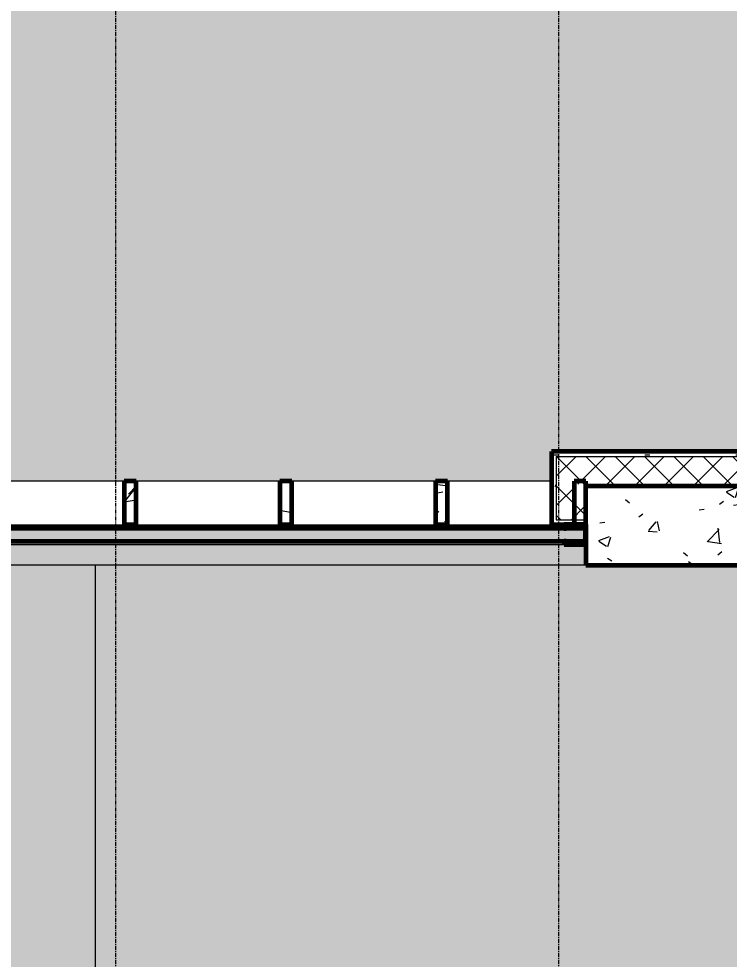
# Model space of a CAD drawing. Header units: inches. Extents: x -3276 to -1817, y 8217 to 9015.
# Drawn here: x -2282 to -2192.2, y 8642.8 to 8761.6 of the extents above; entities that cross this region are included whole.
import ezdxf

# ---------------------------------------------------------------- set-up
doc = ezdxf.new("R2010")
doc.units = ezdxf.units.IN
doc.header["$MEASUREMENT"] = 0
doc.linetypes.add('Grid Line 1_2_', pattern=[0.875, 0.5, -0.125, 0.125, -0.125])
for name, color, linetype, lineweight in [('A-ANNO-DIMS-1', 211, 'Continuous', 30), ('A-FLOR', 192, 'Continuous', 18), ('A-GLAZ-CWMG', 51, 'Continuous', 9), ('A-GLAZ-CWMG-1', 51, 'Continuous', 60), ('A-WALL', 113, 'Continuous', 18), ('A-WALL-1', 113, 'Continuous', 9), ('A-WALL-2', 113, 'Continuous', 60), ('A-WALL-PATT-1', 111, 'Continuous', 9), ('I-WALL', 2, 'Continuous', 18), ('I-WALL-1', 2, 'Continuous', 60), ('S-FNDN', 32, 'Continuous', 18), ('S-FNDN-1', 32, 'Continuous', 60), ('S-GRID-1', 1, 'Grid Line 1_2_', 9)]:
    doc.layers.add(name, color=color, linetype=linetype, lineweight=lineweight)
doc.styles.add('Century Gothic_B', font='GOTHICB.TTF', dxfattribs={"height": 4.5})
doc.dimstyles.new('OD__1__Tol__', dxfattribs={"dimscale": 12, "dimtxt": 4.698757, "dimasz": 0.5, "dimexe": 0.375, "dimexo": 0.25, "dimgap": 0.0625, "dimtad": 1, "dimdec": 0, "dimzin": 3, "dimdsep": 46, "dimlunit": 4, "dimtxsty": 'Century Gothic_B', "dimblk1": 'OBLIQUE', "dimblk2": 'OBLIQUE', "dimsah": 1, "dimcen": 0.09, "dimdle": 0.375, "dimazin": 0, "dimtfac": 1, "dimtdec": 4, "dimtix": 1, "dimtmove": 0, "dimatfit": 3, "dimfxl": 1, "dimtvp": 1, "dimtfill": 1, "dimfrac": 2, "dimtolj": 1, "dimtzin": 0, "dimlwd": 30, "dimlwe": 30, "dimarcsym": 2})
pattern_1 = [(0, (6095.316, 6095.316), (15.36, 3.84), [0.634, -10.886, 0.634, -10.886, -61.44]), (0, (6095.316, 6095.316), (15.36, 3.84), [-23.04, 0.634, -22.406, 0.634, -10.886, -26.88]), (0, (6095.316, 6095.316), (15.36, 3.84), [-57.6, 0.634, -7.046, 0.634, -18.566]), (120, (6101.076, 6097.236), (-11.0055376, 11.3821502), [0.634, -10.886, 0.634, -10.886, -61.44]), (120, (6101.076, 6097.236), (-11.0055376, 11.3821502), [-23.04, 0.634, -22.406, 0.634, -10.886, -26.88]), (120, (6101.076, 6097.236), (-11.0055376, 11.3821502), [-57.6, 0.634, -7.046, 0.634, -18.566]), (240, (6102.996, 6104.916), (-4.3544624, -15.2221502), [0.634, -10.886, 0.634, -10.886, -61.44]), (240, (6102.996, 6104.916), (-4.3544624, -15.2221502), [-23.04, 0.634, -22.406, 0.634, -10.886, -26.88]), (240, (6102.996, 6104.916), (-4.3544624, -15.2221502), [-57.6, 0.634, -7.046, 0.634, -18.566])]
pattern_2 = [(45, (6095.316, 6095.316), (-1.8561553, 1.8561553), []), (135, (6095.316, 6095.316), (-1.8561553, -1.8561553), [])]

# ---------------------------------------------------------------- blocks, each defined once
blk = doc.blocks.new('Rectangular Mullion - Profile_Polycarbonate_Lower-2249733-FLOOR PLAN - 1ST FLOOR')
at = {"layer": 'A-GLAZ-CWMG'}
for points in [[(-2219.94, 8697.19), (-2213.09, 8697.19), (-2213.09, 8697.69), (-2321.34, 8697.69), (-2321.34, 8697.19), (-2238.1, 8697.19)], [(-2274.43, 8695.19), (-2213.09, 8695.19), (-2213.09, 8695.62), (-2321.34, 8695.62), (-2321.34, 8695.19), (-2275.3, 8695.19)]]:
    blk.add_hatch(color=256, dxfattribs=at).paths.add_polyline_path(points, flags=0)
blk.add_line((-2321.34, 8695.19), (-2213.09, 8695.19), dxfattribs=at)
blk = doc.blocks.new('Rectangular Mullion - Profile_Polycarbonate_right-2231403-FLOOR PLAN - 1ST FLOOR')
at = {"layer": 'A-GLAZ-CWMG'}
blk.add_hatch(color=256, dxfattribs=at).paths.add_polyline_path([(-0.06, -1.21), (0, -1.21), (0, 1.29), (-2.75, 1.29), (-2.75, 0.79), (-2.5, 0.79), (-2.5, 0.85), (-2.69, 0.85), (-2.69, 1.22), (-0.06, 1.22), (-0.06, -1.15), (-2.69, -1.15), (-2.69, -0.85), (-2.5, -0.85), (-2.5, -0.79), (-2.75, -0.79), (-2.75, -1.21)], flags=0)
at = {"layer": 'A-GLAZ-CWMG-1'}
for p, q in [((0, 1.29), (-2.75, 1.29)), ((-2.75, 1.29), (-2.75, 0.79)), ((-2.69, 0.85), (-2.69, 1.22)), ((-2.69, 1.22), (-0.06, 1.22)), ((-0.06, 1.22), (-0.06, -1.15)), ((0, -1.21), (0, 1.29)), ((-2.75, 0.79), (-2.5, 0.79)), ((-2.5, 0.85), (-2.69, 0.85)), ((-2.5, 0.79), (-2.5, 0.85)), ((-2.5, -0.79), (-2.75, -0.79)), ((-2.75, -0.79), (-2.75, -1.21)), ((-2.69, -1.15), (-2.69, -0.85)), ((-2.69, -0.85), (-2.5, -0.85)), ((-0.06, -1.15), (-2.69, -1.15)), ((-2.5, -0.85), (-2.5, -0.79)), ((-2.75, -1.21), (0, -1.21))]:
    blk.add_line(p, q, dxfattribs=at)
blk = doc.blocks.new('Rectangular Mullion - Stud - Vertical-1967327-FLOOR PLAN - 1ST FLOOR')
at = {"layer": 'A-GLAZ-CWMG'}
h = blk.add_hatch(dxfattribs=at)
h.set_pattern_fill('FP_48', color=256, style=0, pattern_type=2)
h.set_pattern_definition([(355.236, (8305.653, -2598.298), (-263.9996864, 24.0015455), [2.89, -286.108]), (11.31, (8308.533, -2598.538), (96.0003888, 24.0004135), [3.671, -118.705]), (45, (8312.133, -2597.818), (0, 24.00062), [2.715, -31.226]), (46.848, (8314.053, -2595.898), (335.99803914, 360.00235884), [5.264, -521.098]), (12.995, (8317.653, -2592.058), (-215.99994595, -48.00137907), [3.202, -316.998]), (0, (8320.773, -2591.338), (24, 24), [6, -18]), (350.538, (8326.773, -2591.338), (-120.0002166, 23.999769), [2.92, -143.067]), (354.289, (8305.653, -2591.818), (-215.9997167, 24.00143285), [2.412, -238.785]), (0, (8308.053, -2592.058), (24, 24), [3.6, -20.4]), (28.301, (8311.653, -2592.058), (263.99984077, 144.00081917), [3.544, -350.812]), (52.125, (8314.773, -2590.378), (-96.00034927, -120.0002787), [5.473, -268.169]), (39.289, (8318.133, -2586.058), (144.00032175, 119.99901625), [3.411, -337.693]), (6.34, (8320.773, -2583.898), (192.0000862, 23.9989993), [4.347, -212.983]), (348.111, (8325.093, -2583.418), (-335.99911119, 72.00184444), [4.66, -461.336]), (353.29, (8305.653, -2584.378), (216.00019815, -24.0007422), [4.108, -406.706]), (3.367, (8309.733, -2584.858), (384.000105, 24.00330504), [4.087, -404.618]), (33.69, (8313.813, -2584.618), (-47.999623, -24.000157), [4.327, -82.207]), (47.49, (8317.413, -2582.218), (239.99843494, 264.00195642), [3.907, -386.785]), (14.931, (8320.053, -2579.338), (264.00077418, 71.99816937), [3.726, -368.854]), (0, (8323.653, -2578.378), (24, 24), [2.88, -21.12]), (347.005, (8326.533, -2578.378), (215.99994595, -48.00137907), [3.202, -316.998]), (0, (8313.093, -2602.378), (24, 24), [0.063, -23.937]), (223.152, (8316.453, -2598.778), (360.00235884, 335.99803914), [5.264, -521.098]), (206.565, (8312.613, -2578.378), (-23.999739, -23.999696), [2.147, -51.519]), (188.13, (8310.693, -2579.338), (-144.0002175, -23.999654), [3.394, -166.312]), (156.801, (8307.333, -2579.818), (-119.9999494, 48.0013685), [1.828, -180.951]), (26.565, (8316.453, -2598.778), (23.999739, 23.999696), [2.683, -50.982]), (6.71, (8318.853, -2597.578), (-216.00019815, -24.0007422), [4.108, -406.706]), (349.875, (8322.933, -2597.098), (407.9992525, -72.00207014), [6.826, -675.804]), (349.695, (8305.653, -2600.938), (144.00047737, -24.00010347), [2.683, -265.645]), (15.524, (8308.293, -2601.418), (-264.00013912, -71.9991673), [4.484, -443.873]), (42.879, (8312.613, -2600.218), (-311.99901138, -288.00035354), [4.585, -453.934]), (34.695, (8315.973, -2597.098), (240.00005855, 167.99921557), [3.795, -375.679]), (9.462, (8319.093, -2594.938), (120.0002166, 23.999769), [4.38, -141.607]), (353.418, (8323.413, -2594.218), (-408.0001485, 48.00042378), [6.281, -621.859]), (351.87, (8305.653, -2594.938), (-144.0002175, 23.999654), [3.394, -166.312]), (11.31, (8309.013, -2595.418), (96.0003888, 24.0004135), [3.671, -118.705]), (42.51, (8312.613, -2594.698), (-264.00195642, -239.99843494), [3.907, -386.785]), (45, (8315.493, -2592.058), (0, 24.00062), [4.412, -29.529]), (17.354, (8318.613, -2588.938), (-311.99997926, -95.99955308), [4.023, -398.29]), (356.633, (8322.453, -2587.738), (-384.000105, 24.00330504), [4.087, -404.618]), (342.897, (8326.533, -2587.978), (239.99966514, -72.0006297), [3.264, -323.171]), (351.254, (8305.653, -2588.938), (168.00029593, -23.9992418), [3.157, -312.514]), (14.931, (8308.773, -2589.418), (264.00077418, 71.99816937), [3.726, -368.854]), (32.005, (8312.373, -2588.458), (-120.00072155, -71.9993414), [4.528, -221.887]), (49.899, (8316.213, -2586.058), (-264.00026351, -311.99960519), [5.961, -590.186]), (15.945, (8320.053, -2581.498), (-96.0006398, -23.9991118), [3.494, -171.228]), (353.991, (8323.413, -2580.538), (240.0002348, -24.00021811), [4.585, -453.934]), (336.801, (8327.973, -2581.018), (119.9999494, -48.0013685), [1.828, -180.951]), (350.538, (8305.653, -2581.738), (-120.0002166, 23.999769), [2.92, -143.067]), (10.008, (8308.533, -2582.218), (264.00046988, 47.99989194), [4.143, -410.161]), (37.405, (8312.613, -2581.498), (312.00202736, 239.99790406), [5.136, -508.486]), (29.055, (8316.693, -2602.378), (167.9992528, 96.0010158), [2.471, -244.624]), (10.784, (8318.853, -2601.178), (-384.00035572, -71.9976669), [5.131, -507.931]), (352.875, (8323.893, -2600.218), (-168.0004656, 24.0001771), [5.805, -187.689])])
h.paths.add_polyline_path([(-0.06, 0), (0, 0), (0, 4.87), (-0.25, 5.13), (-1.5, 5.13), (-1.5, 4.87), (-0.25, 4.87), (-0.25, 0.63), (-1.5, 0.63), (-1.5, 0), (-0.25, 0)], flags=0)
at = {"layer": 'A-GLAZ-CWMG-1'}
for p, q in [((0, 5.5), (-1.5, 5.5)), ((-1.5, 5.5), (-1.5, 0)), ((0, 0), (0, 5.5)), ((-1.5, 0), (0, 0))]:
    blk.add_line(p, q, dxfattribs=at)
blk = doc.blocks.new('Rectangular Mullion - Stud - Base_Head-2282782-FLOOR PLAN - 1ST FLOOR')
at = {"layer": 'A-GLAZ-CWMG'}
for p, q in [((-2214.71, 8703.19), (-2227.84, 8703.19)), ((-2227.84, 8697.69), (-2214.71, 8697.69))]:
    blk.add_line(p, q, dxfattribs=at)
blk = doc.blocks.new('Rectangular Mullion - Stud - Base_Head-V57-FLOOR PLAN - 1ST FLOOR')
at = {"layer": 'A-GLAZ-CWMG'}
for p, q in [((-2229.34, 8703.19), (-2247.53, 8703.19)), ((-2247.53, 8697.69), (-2229.34, 8697.69))]:
    blk.add_line(p, q, dxfattribs=at)
blk = doc.blocks.new('Rectangular Mullion - Stud - Vertical-1967325-FLOOR PLAN - 1ST FLOOR')
at = {"layer": 'A-GLAZ-CWMG'}
h = blk.add_hatch(dxfattribs=at)
h.set_pattern_fill('FP_50', color=256, style=0, pattern_type=2)
h.set_pattern_definition([(184.764, (-8323.16, -2598.298), (264.33073053, 20.0293162), [2.89, -286.108]), (168.69, (-8326.04, -2598.538), (-97.846637, 14.7692292), [3.671, -118.705]), (135, (-8329.64, -2597.818), (-24.00062, 2e-15), [2.715, -31.226]), (133.152, (-8331.56, -2595.898), (-337.59427673, 358.50590651), [5.264, -521.098]), (167.005, (-8335.16, -2592.058), (215.190878, -51.5072332), [3.202, -316.998]), (180, (-8338.28, -2591.338), (-24, -24), [6, -18]), (189.462, (-8344.28, -2591.338), (121.2976096, 16.2151408), [2.92, -143.067]), (185.711, (-8323.16, -2591.818), (216.4749802, 19.2491386), [2.412, -238.785]), (180, (-8325.56, -2592.058), (-24, -24), [3.6, -20.4]), (151.699, (-8329.16, -2592.058), (-265.5406774, 141.13929466), [3.544, -350.812]), (127.875, (-8332.28, -2590.378), (92.67717717, -122.5849696), [5.473, -268.169]), (140.711, (-8335.64, -2586.058), (-146.13938044, 117.3845733), [3.411, -337.693]), (173.66, (-8338.28, -2583.898), (-192.5853557, 18.7314135), [4.347, -212.983]), (191.889, (-8342.6, -2583.418), (336.50838353, 69.58287241), [4.66, -461.336]), (186.71, (-8323.16, -2584.378), (-215.67256736, -26.78553556), [4.108, -406.706]), (176.633, (-8327.24, -2584.858), (-384.16561013, 21.19016942), [4.087, -404.618]), (146.31, (-8331.32, -2584.618), (40.615467, -35.076419), [4.327, -82.207]), (132.51, (-8334.92, -2582.218), (-242.17158089, 262.00993717), [3.907, -386.785]), (165.069, (-8337.56, -2579.338), (-264.79744534, 69.01056513), [3.726, -368.854]), (180, (-8341.16, -2578.378), (-24, -24), [2.88, -21.12]), (192.995, (-8344.04, -2578.378), (-215.190878, -51.5072332), [3.202, -316.998]), (180, (-8330.6, -2602.378), (-24, -24), [0.063, -23.937]), (316.848, (-8333.96, -2598.778), (-358.50590651, 337.59427673), [5.264, -521.098]), (333.435, (-8330.12, -2578.378), (33.599609, -4.799914), [2.147, -51.519]), (351.87, (-8328.2, -2579.338), (144.9601737, -17.2798751), [3.394, -166.312]), (23.199, (-8324.84, -2579.818), (117.5174286, 53.7938028), [1.828, -180.951]), (153.435, (-8333.96, -2598.778), (-33.599609, 4.799914), [2.683, -50.982]), (173.29, (-8336.36, -2597.578), (215.67256736, -26.78553556), [4.108, -406.706]), (190.125, (-8340.44, -2597.098), (-407.70250838, -73.66378219), [6.826, -675.804]), (190.305, (-8323.16, -2600.938), (-143.232332, -28.2248388), [2.683, -265.645]), (164.476, (-8325.8, -2601.418), (263.31229919, -74.47540965), [4.484, -443.873]), (137.121, (-8330.12, -2600.218), (310.28971512, -289.84112791), [4.585, -453.934]), (145.305, (-8333.48, -2597.098), (-241.72817335, 165.50303544), [3.795, -375.679]), (170.538, (-8336.6, -2594.938), (-121.2976096, 16.2151408), [4.38, -141.607]), (186.582, (-8340.92, -2594.218), (408.21037087, 46.17851199), [6.281, -621.859]), (188.13, (-8323.16, -2594.938), (144.9601737, 17.2798751), [3.394, -166.312]), (168.69, (-8326.52, -2595.418), (-97.846637, 14.7692292), [3.671, -118.705]), (137.49, (-8330.12, -2594.698), (262.00993717, -242.17158089), [3.907, -386.785]), (135, (-8333, -2592.058), (-24.00062, 2e-15), [4.412, -29.529]), (162.646, (-8336.12, -2588.938), (311.14572085, -98.7331841), [4.023, -398.29]), (183.367, (-8339.96, -2587.738), (384.16561013, 21.19016942), [4.087, -404.618]), (197.103, (-8344.04, -2587.978), (-238.96152613, -75.3745247), [3.264, -323.171]), (188.746, (-8323.16, -2588.938), (-167.44529743, -27.60680008), [3.157, -312.514]), (165.069, (-8326.28, -2589.418), (-264.79744534, 69.01056513), [3.726, -368.854]), (147.995, (-8329.88, -2588.458), (117.3041158, -76.3139748), [4.528, -221.887]), (130.101, (-8333.72, -2586.058), (262.52245709, -313.24407783), [5.961, -590.186]), (164.055, (-8337.56, -2581.498), (94.1891725, -30.3394132), [3.494, -171.228]), (186.009, (-8340.92, -2580.538), (-239.73726688, -26.49841584), [4.585, -453.934]), (203.199, (-8345.48, -2581.018), (-117.5174286, -53.7938028), [1.828, -180.951]), (189.462, (-8323.16, -2581.738), (121.2976096, 16.2151408), [2.92, -143.067]), (169.992, (-8326.04, -2582.218), (-264.48359408, 45.26219381), [4.143, -410.161]), (142.595, (-8330.12, -2581.498), (-313.36391941, 238.21694532), [5.136, -508.486]), (150.945, (-8334.2, -2602.378), (-170.2633483, 91.9257102), [2.471, -244.624]), (169.216, (-8336.36, -2601.178), (383.5801134, -74.2040015), [5.131, -507.931]), (187.125, (-8341.4, -2600.218), (168.7389667, 18.0921544), [5.805, -187.689])])
h.paths.add_polyline_path([(0, 0), (0, 5.5), (1.5, 5.5), (1.5, 0)], flags=0)
at = {"layer": 'A-GLAZ-CWMG-1'}
for p, q in [((0, 0), (0, 5.5)), ((0, 5.5), (1.5, 5.5)), ((1.5, 5.5), (1.5, 0)), ((1.5, 0), (0, 0))]:
    blk.add_line(p, q, dxfattribs=at)
blk = doc.blocks.new('Rectangular Mullion - Stud - Vertical-V58-FLOOR PLAN - 1ST FLOOR')
at = {"layer": 'A-GLAZ-CWMG'}
h = blk.add_hatch(dxfattribs=at)
h.set_pattern_fill('FP_51', color=256, style=0, pattern_type=2)
h.set_pattern_definition([(184.764, (-8342.844, -2598.298), (264.33073053, 20.0293162), [2.89, -286.108]), (168.69, (-8345.724, -2598.538), (-97.846637, 14.7692292), [3.671, -118.705]), (135, (-8349.324, -2597.818), (-24.00062, 2e-15), [2.715, -31.226]), (133.152, (-8351.244, -2595.898), (-337.59427673, 358.50590651), [5.264, -521.098]), (167.005, (-8354.844, -2592.058), (215.190878, -51.5072332), [3.202, -316.998]), (180, (-8357.964, -2591.338), (-24, -24), [6, -18]), (189.462, (-8363.964, -2591.338), (121.2976096, 16.2151408), [2.92, -143.067]), (185.711, (-8342.844, -2591.818), (216.4749802, 19.2491386), [2.412, -238.785]), (180, (-8345.244, -2592.058), (-24, -24), [3.6, -20.4]), (151.699, (-8348.844, -2592.058), (-265.5406774, 141.13929466), [3.544, -350.812]), (127.875, (-8351.964, -2590.378), (92.67717717, -122.5849696), [5.473, -268.169]), (140.711, (-8355.324, -2586.058), (-146.13938044, 117.3845733), [3.411, -337.693]), (173.66, (-8357.964, -2583.898), (-192.5853557, 18.7314135), [4.347, -212.983]), (191.889, (-8362.284, -2583.418), (336.50838353, 69.58287241), [4.66, -461.336]), (186.71, (-8342.844, -2584.378), (-215.67256736, -26.78553556), [4.108, -406.706]), (176.633, (-8346.924, -2584.858), (-384.16561013, 21.19016942), [4.087, -404.618]), (146.31, (-8351.004, -2584.618), (40.615467, -35.076419), [4.327, -82.207]), (132.51, (-8354.604, -2582.218), (-242.17158089, 262.00993717), [3.907, -386.785]), (165.069, (-8357.244, -2579.338), (-264.79744534, 69.01056513), [3.726, -368.854]), (180, (-8360.844, -2578.378), (-24, -24), [2.88, -21.12]), (192.995, (-8363.724, -2578.378), (-215.190878, -51.5072332), [3.202, -316.998]), (180, (-8350.284, -2602.378), (-24, -24), [0.063, -23.937]), (316.848, (-8353.644, -2598.778), (-358.50590651, 337.59427673), [5.264, -521.098]), (333.435, (-8349.804, -2578.378), (33.599609, -4.799914), [2.147, -51.519]), (351.87, (-8347.884, -2579.338), (144.9601737, -17.2798751), [3.394, -166.312]), (23.199, (-8344.524, -2579.818), (117.5174286, 53.7938028), [1.828, -180.951]), (153.435, (-8353.644, -2598.778), (-33.599609, 4.799914), [2.683, -50.982]), (173.29, (-8356.044, -2597.578), (215.67256736, -26.78553556), [4.108, -406.706]), (190.125, (-8360.124, -2597.098), (-407.70250838, -73.66378219), [6.826, -675.804]), (190.305, (-8342.844, -2600.938), (-143.232332, -28.2248388), [2.683, -265.645]), (164.476, (-8345.484, -2601.418), (263.31229919, -74.47540965), [4.484, -443.873]), (137.121, (-8349.804, -2600.218), (310.28971512, -289.84112791), [4.585, -453.934]), (145.305, (-8353.164, -2597.098), (-241.72817335, 165.50303544), [3.795, -375.679]), (170.538, (-8356.284, -2594.938), (-121.2976096, 16.2151408), [4.38, -141.607]), (186.582, (-8360.604, -2594.218), (408.21037087, 46.17851199), [6.281, -621.859]), (188.13, (-8342.844, -2594.938), (144.9601737, 17.2798751), [3.394, -166.312]), (168.69, (-8346.204, -2595.418), (-97.846637, 14.7692292), [3.671, -118.705]), (137.49, (-8349.804, -2594.698), (262.00993717, -242.17158089), [3.907, -386.785]), (135, (-8352.684, -2592.058), (-24.00062, 2e-15), [4.412, -29.529]), (162.646, (-8355.804, -2588.938), (311.14572085, -98.7331841), [4.023, -398.29]), (183.367, (-8359.644, -2587.738), (384.16561013, 21.19016942), [4.087, -404.618]), (197.103, (-8363.724, -2587.978), (-238.96152613, -75.3745247), [3.264, -323.171]), (188.746, (-8342.844, -2588.938), (-167.44529743, -27.60680008), [3.157, -312.514]), (165.069, (-8345.964, -2589.418), (-264.79744534, 69.01056513), [3.726, -368.854]), (147.995, (-8349.564, -2588.458), (117.3041158, -76.3139748), [4.528, -221.887]), (130.101, (-8353.404, -2586.058), (262.52245709, -313.24407783), [5.961, -590.186]), (164.055, (-8357.244, -2581.498), (94.1891725, -30.3394132), [3.494, -171.228]), (186.009, (-8360.604, -2580.538), (-239.73726688, -26.49841584), [4.585, -453.934]), (203.199, (-8365.164, -2581.018), (-117.5174286, -53.7938028), [1.828, -180.951]), (189.462, (-8342.844, -2581.738), (121.2976096, 16.2151408), [2.92, -143.067]), (169.992, (-8345.724, -2582.218), (-264.48359408, 45.26219381), [4.143, -410.161]), (142.595, (-8349.804, -2581.498), (-313.36391941, 238.21694532), [5.136, -508.486]), (150.945, (-8353.884, -2602.378), (-170.2633483, 91.9257102), [2.471, -244.624]), (169.216, (-8356.044, -2601.178), (383.5801134, -74.2040015), [5.131, -507.931]), (187.125, (-8361.084, -2600.218), (168.7389667, 18.0921544), [5.805, -187.689])])
h.paths.add_polyline_path([(0, 0), (0, 5.5), (1.5, 5.5), (1.5, 0)], flags=0)
at = {"layer": 'A-GLAZ-CWMG-1'}
for p, q in [((0, 0), (0, 5.5)), ((0, 5.5), (1.5, 5.5)), ((1.5, 5.5), (1.5, 0)), ((1.5, 0), (0, 0))]:
    blk.add_line(p, q, dxfattribs=at)
blk = doc.blocks.new('Rectangular Mullion - Stud - Vertical-V59-FLOOR PLAN - 1ST FLOOR')
at = {"layer": 'A-GLAZ-CWMG'}
h = blk.add_hatch(dxfattribs=at)
h.set_pattern_fill('FP_52', color=256, style=0, pattern_type=2)
h.set_pattern_definition([(184.764, (-8362.528, -2598.298), (264.33073053, 20.0293162), [2.89, -286.108]), (168.69, (-8365.408, -2598.538), (-97.846637, 14.7692292), [3.671, -118.705]), (135, (-8369.008, -2597.818), (-24.00062, 2e-15), [2.715, -31.226]), (133.152, (-8370.928, -2595.898), (-337.59427673, 358.50590651), [5.264, -521.098]), (167.005, (-8374.528, -2592.058), (215.190878, -51.5072332), [3.202, -316.998]), (180, (-8377.648, -2591.338), (-24, -24), [6, -18]), (189.462, (-8383.648, -2591.338), (121.2976096, 16.2151408), [2.92, -143.067]), (185.711, (-8362.528, -2591.818), (216.4749802, 19.2491386), [2.412, -238.785]), (180, (-8364.928, -2592.058), (-24, -24), [3.6, -20.4]), (151.699, (-8368.528, -2592.058), (-265.5406774, 141.13929466), [3.544, -350.812]), (127.875, (-8371.648, -2590.378), (92.67717717, -122.5849696), [5.473, -268.169]), (140.711, (-8375.008, -2586.058), (-146.13938044, 117.3845733), [3.411, -337.693]), (173.66, (-8377.648, -2583.898), (-192.5853557, 18.7314135), [4.347, -212.983]), (191.889, (-8381.968, -2583.418), (336.50838353, 69.58287241), [4.66, -461.336]), (186.71, (-8362.528, -2584.378), (-215.67256736, -26.78553556), [4.108, -406.706]), (176.633, (-8366.608, -2584.858), (-384.16561013, 21.19016942), [4.087, -404.618]), (146.31, (-8370.688, -2584.618), (40.615467, -35.076419), [4.327, -82.207]), (132.51, (-8374.288, -2582.218), (-242.17158089, 262.00993717), [3.907, -386.785]), (165.069, (-8376.928, -2579.338), (-264.79744534, 69.01056513), [3.726, -368.854]), (180, (-8380.528, -2578.378), (-24, -24), [2.88, -21.12]), (192.995, (-8383.408, -2578.378), (-215.190878, -51.5072332), [3.202, -316.998]), (180, (-8369.968, -2602.378), (-24, -24), [0.063, -23.937]), (316.848, (-8373.328, -2598.778), (-358.50590651, 337.59427673), [5.264, -521.098]), (333.435, (-8369.488, -2578.378), (33.599609, -4.799914), [2.147, -51.519]), (351.87, (-8367.568, -2579.338), (144.9601737, -17.2798751), [3.394, -166.312]), (23.199, (-8364.208, -2579.818), (117.5174286, 53.7938028), [1.828, -180.951]), (153.435, (-8373.328, -2598.778), (-33.599609, 4.799914), [2.683, -50.982]), (173.29, (-8375.728, -2597.578), (215.67256736, -26.78553556), [4.108, -406.706]), (190.125, (-8379.808, -2597.098), (-407.70250838, -73.66378219), [6.826, -675.804]), (190.305, (-8362.528, -2600.938), (-143.232332, -28.2248388), [2.683, -265.645]), (164.476, (-8365.168, -2601.418), (263.31229919, -74.47540965), [4.484, -443.873]), (137.121, (-8369.488, -2600.218), (310.28971512, -289.84112791), [4.585, -453.934]), (145.305, (-8372.848, -2597.098), (-241.72817335, 165.50303544), [3.795, -375.679]), (170.538, (-8375.968, -2594.938), (-121.2976096, 16.2151408), [4.38, -141.607]), (186.582, (-8380.288, -2594.218), (408.21037087, 46.17851199), [6.281, -621.859]), (188.13, (-8362.528, -2594.938), (144.9601737, 17.2798751), [3.394, -166.312]), (168.69, (-8365.888, -2595.418), (-97.846637, 14.7692292), [3.671, -118.705]), (137.49, (-8369.488, -2594.698), (262.00993717, -242.17158089), [3.907, -386.785]), (135, (-8372.368, -2592.058), (-24.00062, 2e-15), [4.412, -29.529]), (162.646, (-8375.488, -2588.938), (311.14572085, -98.7331841), [4.023, -398.29]), (183.367, (-8379.328, -2587.738), (384.16561013, 21.19016942), [4.087, -404.618]), (197.103, (-8383.408, -2587.978), (-238.96152613, -75.3745247), [3.264, -323.171]), (188.746, (-8362.528, -2588.938), (-167.44529743, -27.60680008), [3.157, -312.514]), (165.069, (-8365.648, -2589.418), (-264.79744534, 69.01056513), [3.726, -368.854]), (147.995, (-8369.248, -2588.458), (117.3041158, -76.3139748), [4.528, -221.887]), (130.101, (-8373.088, -2586.058), (262.52245709, -313.24407783), [5.961, -590.186]), (164.055, (-8376.928, -2581.498), (94.1891725, -30.3394132), [3.494, -171.228]), (186.009, (-8380.288, -2580.538), (-239.73726688, -26.49841584), [4.585, -453.934]), (203.199, (-8384.848, -2581.018), (-117.5174286, -53.7938028), [1.828, -180.951]), (189.462, (-8362.528, -2581.738), (121.2976096, 16.2151408), [2.92, -143.067]), (169.992, (-8365.408, -2582.218), (-264.48359408, 45.26219381), [4.143, -410.161]), (142.595, (-8369.488, -2581.498), (-313.36391941, 238.21694532), [5.136, -508.486]), (150.945, (-8373.568, -2602.378), (-170.2633483, 91.9257102), [2.471, -244.624]), (169.216, (-8375.728, -2601.178), (383.5801134, -74.2040015), [5.131, -507.931]), (187.125, (-8380.768, -2600.218), (168.7389667, 18.0921544), [5.805, -187.689])])
h.paths.add_polyline_path([(1.5, 0), (0, 0), (0, 5.5), (1.5, 5.5), (1.5, 4.87)], flags=0)
at = {"layer": 'A-GLAZ-CWMG-1'}
for p, q in [((0, 0), (0, 5.5)), ((0, 5.5), (1.5, 5.5)), ((1.5, 5.5), (1.5, 0)), ((1.5, 0), (0, 0))]:
    blk.add_line(p, q, dxfattribs=at)
blk = doc.blocks.new('_Oblique')
at = {"color": 0, "linetype": 'ByBlock', "lineweight": -2}
blk.add_line((-0.5, -0.5), (0.5, 0.5), dxfattribs=at)
blk = doc.blocks.new('DIMBLOCK13-FLOOR PLAN - 1ST FLOOR')
at = {"layer": 'A-ANNO-DIMS-1', "color": 0, "lineweight": 30, "transparency": 16777216}
for p, q in [((-2351.76, 8878.44), (-2351.76, 8693.07)), ((-2350.52, 8873.94), (-2356.26, 8873.94)), ((-2213.34, 8697.57), (-2356.26, 8697.57))]:
    blk.add_line(p, q, dxfattribs=at)
at = {"layer": 'Defpoints', "color": 0, "transparency": 16777216}
for p in [(-2347.52, 8873.94), (-2351.76, 8697.57), (-2210.34, 8697.57)]:
    blk.add_point(p, dxfattribs=at)
at = {"layer": 'A-ANNO-DIMS-1', "color": 0, "lineweight": 30, "transparency": 16777216, "xscale": 5.999999999999999, "yscale": 5.999999999999999, "zscale": 5.999999999999999}
for p, rotation in [((-2351.76, 8873.94), 90), ((-2351.76, 8697.57), 270)]:
    blk.add_blockref('_Oblique', p, dxfattribs=dict(at, rotation=rotation))
at = {"layer": 'A-ANNO-DIMS-1', "color": 0, "transparency": 16777216, "insert": (-2354.87, 8785.76), "char_height": 4.5, "attachment_point": 5, "rotation": 90, "style": 'Century Gothic_B', "bg_fill": 3, "box_fill_scale": 1.25, "bg_fill_color": 256, "bg_fill_true_color": 13158600, "bg_fill_transparency": 0}
blk.add_mtext('\\A1;14\'-8"', dxfattribs=at)
blk = doc.blocks.new('DIMBLOCK14-FLOOR PLAN - 1ST FLOOR')
at = {"layer": 'A-ANNO-DIMS-1', "color": 0, "lineweight": 30, "transparency": 16777216}
for p, q in [((-2351.76, 8702.07), (-2351.76, 8504.07)), ((-2213.34, 8697.57), (-2356.26, 8697.57)), ((-2350.52, 8508.57), (-2356.26, 8508.57))]:
    blk.add_line(p, q, dxfattribs=at)
at = {"layer": 'Defpoints', "color": 0, "transparency": 16777216}
for p in [(-2210.34, 8697.57), (-2351.76, 8508.57), (-2347.52, 8508.57)]:
    blk.add_point(p, dxfattribs=at)
at = {"layer": 'A-ANNO-DIMS-1', "color": 0, "lineweight": 30, "transparency": 16777216, "xscale": 5.999999999999999, "yscale": 5.999999999999999, "zscale": 5.999999999999999}
for p, rotation in [((-2351.76, 8697.57), 90), ((-2351.76, 8508.57), 270)]:
    blk.add_blockref('_Oblique', p, dxfattribs=dict(at, rotation=rotation))
at = {"layer": 'A-ANNO-DIMS-1', "color": 0, "transparency": 16777216, "insert": (-2354.87, 8603.07), "char_height": 4.5, "attachment_point": 5, "rotation": 90, "style": 'Century Gothic_B', "bg_fill": 3, "box_fill_scale": 1.25, "bg_fill_color": 256, "bg_fill_true_color": 13158600, "bg_fill_transparency": 0}
blk.add_mtext('\\A1;15\'-9"', dxfattribs=at)

msp = doc.modelspace()

# ---------------------------------------------------------------- hatches: boundary and pattern name
at = {"layer": 'A-FLOR'}
h = msp.add_hatch(color=256, dxfattribs=at)
h.paths.add_polyline_path([(-2272.33668, 8462.56938), (-2272.33668, 8692.56938), (-2324.08668, 8692.56938), (-2324.08668, 8623.13188), (-2325.58668, 8623.13188), (-2325.58668, 8598.63912), (-2324.26974, 8599.47686), (-2321.40689, 8600.50122), (-2318.28947, 8600.86089), (-2304.68423, 8587.25565), (-2318.28947, 8573.65041), (-2321.40689, 8574.01007), (-2324.26974, 8575.03445), (-2325.58668, 8575.87219), (-2325.58668, 8462.56938), (-2274.42812, 8462.56938)], flags=0)
h.paths.add_polyline_path([(-2301.4042, 8541.9208), (-2304.67345, 8542.24028), (-2307.68842, 8543.26008), (-2310.36176, 8544.89583), (-2312.60613, 8547.06319), (-2314.33417, 8549.67781), (-2315.45857, 8552.65535), (-2315.89196, 8555.91147), (-2301.90129, 8570.39922), (-2287.41353, 8556.40856), (-2287.73302, 8553.1393), (-2288.75281, 8550.12433), (-2290.38856, 8547.451), (-2292.55592, 8545.20663), (-2295.17054, 8543.47858), (-2298.14808, 8542.35419), (-2299.07433, 8542.2309)], flags=0)
h = msp.add_hatch(color=256, dxfattribs=at)
h.paths.add_polyline_path([(-2267.21168, 8628.56938), (-2216.33668, 8628.56938), (-2216.33668, 8630.00688), (-2211.21168, 8630.00688), (-2211.21168, 8628.56938), (-2160.33668, 8628.56938), (-2160.33668, 8630.00688), (-2155.21168, 8630.00688), (-2155.21168, 8628.56938), (-2104.33668, 8628.56938), (-2104.33668, 8630.00688), (-2099.21168, 8630.00688), (-2099.21168, 8628.56938), (-2048.33668, 8628.56938), (-2048.33668, 8630.00688), (-2043.21168, 8630.00688), (-2043.21168, 8628.56938), (-2042.33668, 8628.56938), (-2042.33668, 8692.56938), (-2272.33668, 8692.56938), (-2272.33668, 8630.00688), (-2267.21168, 8630.00688)], flags=0)
h.paths.add_polyline_path([(-2146.48918, 8634.13957), (-2146.48918, 8688.06266), (-2129.27242, 8670.8459), (-2146.48918, 8653.62914)], flags=0)
h.paths.add_polyline_path([(-2117.03869, 8647.01966), (-2120.76798, 8650.74895), (-2120.76798, 8671.21182), (-2117.03869, 8674.94112), (-2113.83982, 8674.57204), (-2110.90216, 8673.52091), (-2108.30989, 8671.87191), (-2106.14717, 8669.70919), (-2104.49817, 8667.11692), (-2103.44704, 8664.17929), (-2103.07796, 8660.98039), (-2103.44704, 8657.78151), (-2104.49817, 8654.84386), (-2106.14717, 8652.25158), (-2108.30989, 8650.08887), (-2110.90216, 8648.43986), (-2113.83982, 8647.38872)], flags=0)
at = {"layer": 'A-WALL-1'}
msp.add_hatch(color=256, dxfattribs=at).paths.add_polyline_path([(-2324.02418, 8695.61958), (-2210.39918, 8695.61958), (-2210.39918, 8697.19438), (-2324.02418, 8697.19438)], flags=0)
at = {"layer": 'A-WALL-PATT-1'}
h = msp.add_hatch(dxfattribs=at)
h.set_pattern_fill('FP_3', color=256, style=0, pattern_type=2)
h.set_pattern_definition(pattern_1)
h.paths.add_polyline_path([(-2214.71168, 8706.31938), (-2056.71168, 8706.31938), (-2056.71168, 8706.94438), (-2214.71168, 8706.94438)], flags=0)
h = msp.add_hatch(dxfattribs=at)
h.set_pattern_fill('FP_3', color=256, style=0, pattern_type=2)
h.set_pattern_definition(pattern_1)
h.paths.add_polyline_path([(-2211.83668, 8697.69438), (-2211.83668, 8698.31938), (-2214.08668, 8698.31938), (-2214.08668, 8706.31938), (-2214.71168, 8706.3169), (-2214.71168, 8697.69438), (-2213.08668, 8697.69438)], flags=0)
h = msp.add_hatch(dxfattribs=at)
h.set_pattern_fill('FP_12', color=256, style=0, pattern_type=2)
h.set_pattern_definition(pattern_2)
h.paths.add_polyline_path([(-2210.33668, 8702.81938), (-2056.08668, 8702.81938), (-2056.08668, 8706.31938), (-2214.08668, 8706.31938), (-2214.08668, 8702.81938), (-2210.58668, 8702.81938)], flags=0)
h = msp.add_hatch(dxfattribs=at)
h.set_pattern_fill('FP_12', color=256, style=0, pattern_type=2)
h.set_pattern_definition(pattern_2)
h.paths.add_polyline_path([(-2211.83668, 8698.31938), (-2210.58668, 8698.31938), (-2210.58668, 8702.56938), (-2211.83668, 8702.56938), (-2211.83668, 8702.81938), (-2214.08668, 8702.81938), (-2214.08668, 8698.31938), (-2213.08668, 8698.31938)], flags=0)
h = msp.add_hatch(dxfattribs=at)
h.set_pattern_fill('FP_1', color=256, style=0, pattern_type=2)
h.set_pattern_definition([(50, (6095.316, 6095.316), (13.77135, -1.20496), [1.44, -15.84]), (355, (6095.316, 6095.316), (-2.66442, 14.442176), [1.152, -12.672]), (100.451, (6096.464, 6095.216), (11.107076, 13.237366), [1.224, -13.462]), (46.184, (6095.316, 6099.156), (20.491284, -3.17785), [2.16, -23.76]), (96.636, (6097.024, 6098.891), (17.94587, 18.703152), [1.836, -20.193]), (351.184, (6095.316, 6099.156), (17.94541, 18.702614), [1.728, -19.008]), (21, (6097.236, 6098.196), (11.460518, -7.730365), [1.44, -15.84]), (326, (6097.236, 6098.196), (4.671352, 13.923149), [1.152, -12.672]), (71.451, (6098.191, 6097.552), (16.13207, 6.192844), [1.224, -13.462]), (37.5, (6095.316, 6095.316), (0.233123, 6.3917502), [0.634, -11.885, 0.634, -12.23, -12.72]), (37.5, (6095.316, 6095.316), (0.233123, 6.3917502), [-25.382, 0.634, -12.086]), (7.5, (6095.316, 6095.316), (5.0507295, 7.573041), [0.634, -6.701, 0.634, -11.597, -4.848]), (7.5, (6095.316, 6095.316), (5.0507295, 7.573041), [-19.565, 0.634, -4.214]), (327.5, (6091.034, 6095.316), (10.2495805, -0.4328898), [0.634, -4.166, 0.634, -14.342, -19.872]), (327.5, (6091.034, 6095.316), (10.2495805, -0.4328898), [-19.776, 0.634, -19.238]), (317.5, (6089.114, 6095.316), (11.19739, 1.922144), [0.634, -5.606, 0.634, -9.312, -14.112]), (317.5, (6089.114, 6095.316), (11.19739, 1.922144), [-16.186, 0.634, -13.478])])
h.paths.add_polyline_path([(-2052.33668, 8692.56938), (-2042.33668, 8692.56958), (-2042.33668, 8702.56938), (-2210.33668, 8702.56938), (-2210.33668, 8692.56938), (-2056.47785, 8692.56938)], flags=0)
at = {"layer": 'I-WALL'}
msp.add_hatch(color=256, dxfattribs=at).paths.add_polyline_path([(-2052.58668, 8702.56938), (-2052.58668, 8702.81938), (-2210.58668, 8702.81938), (-2210.33668, 8702.56938), (-2052.58888, 8702.56938)], flags=0)
at = {"layer": 'S-FNDN'}
h = msp.add_hatch(color=256, dxfattribs=at)
h.paths.add_polyline_path([(-2424.08668, 8702.56938), (-2404.96168, 8702.56938), (-2404.96168, 8724.94438), (-2424.08668, 8724.94438), (-2424.08668, 8705.37809)], flags=0)
h.paths.add_polyline_path([(-2324.08668, 8702.56938), (-2324.08668, 8703.19438), (-2214.71168, 8703.19438), (-2214.71168, 8706.94438), (-2056.71168, 8706.94438), (-2056.71168, 8731.31938), (-2042.33668, 8731.31938), (-2042.33668, 8837.81938), (-2056.71168, 8837.81938), (-2056.71168, 8862.19438), (-2214.71168, 8862.19438), (-2214.71168, 8866.56938), (-2424.08668, 8866.56938), (-2424.08668, 8729.69438), (-2400.21168, 8729.69438), (-2400.21168, 8702.56938), (-2325.58668, 8702.56938)], flags=0)
h.paths.add_polyline_path([(-2059.06325, 8729.03813), (-2061.24749, 8729.03813), (-2061.24749, 8730.03813), (-2058.41448, 8730.03813), (-2058.41448, 8729.03813)], flags=0)
h.paths.add_polyline_path([(-2059.06325, 8730.31938), (-2059.06325, 8838.81938), (-2057.06325, 8838.81938), (-2057.06325, 8730.31938), (-2058.41448, 8730.31938)], flags=0)
h.paths.add_polyline_path([(-2059.06325, 8839.10063), (-2061.24749, 8839.10063), (-2061.24749, 8840.10063), (-2058.41448, 8840.10063), (-2058.41448, 8839.10063)], flags=0)
h = msp.add_hatch(color=256, dxfattribs=at)
h.paths.add_polyline_path([(-2275.29749, 8692.56938), (-2210.33668, 8692.56958), (-2210.33668, 8695.19438), (-2324.08668, 8695.19438), (-2324.08668, 8692.56938), (-2277.72784, 8692.56938)], flags=0)
h.paths.add_polyline_path([(-2213.02418, 8695.25688), (-2210.39918, 8695.25688), (-2210.39918, 8695.61958), (-2212.83668, 8695.61958), (-2212.83668, 8695.55708), (-2213.02418, 8695.55708)], flags=0)
h.paths.add_polyline_path([(-2321.39918, 8695.25688), (-2321.39918, 8695.55708), (-2321.58668, 8695.55708), (-2321.58668, 8695.61958), (-2324.02418, 8695.61958), (-2324.02418, 8695.25688), (-2321.64918, 8695.25688)], flags=0)
h.paths.add_polyline_path([(-2212.58668, 8697.19438), (-2210.39918, 8697.19438), (-2210.39918, 8697.63188), (-2213.02418, 8697.63188), (-2213.02418, 8697.25688), (-2212.83668, 8697.25688), (-2212.83668, 8697.19438)], flags=0)
h.paths.add_polyline_path([(-2321.83668, 8697.19438), (-2321.58668, 8697.19438), (-2321.58668, 8697.25688), (-2321.39918, 8697.25688), (-2321.39918, 8697.63188), (-2324.02418, 8697.63188), (-2324.02418, 8697.19438), (-2322.58668, 8697.19438)], flags=0)
h.paths.add_polyline_path([(-2324.83668, 8698.69438), (-2324.08668, 8698.69438), (-2324.08668, 8702.56938), (-2325.58668, 8702.56938), (-2325.58668, 8698.69438), (-2324.88193, 8698.69438)], flags=0)

# ---------------------------------------------------------------- linework, layer by layer
at = {"layer": 'A-FLOR'}
for p, q in [((-2225.33668, 8692.56938), (-2324.08668, 8692.56938)), ((-2272.33668, 8630.00688), (-2272.33668, 8692.56938))]:
    msp.add_line(p, q, dxfattribs=at)
at = {"layer": 'A-WALL'}
for p, q in [((-2214.08668, 8706.31938), (-2056.08668, 8706.31938)), ((-2214.08668, 8706.31938), (-2214.08668, 8698.31938)), ((-2210.58668, 8702.81938), (-2052.58668, 8702.81938)), ((-2210.58668, 8702.81938), (-2210.58668, 8697.69438)), ((-2214.08668, 8698.31938), (-2210.58668, 8698.31938))]:
    msp.add_line(p, q, dxfattribs=at)
at = {"layer": 'A-WALL-2'}
for p, q in [((-2210.39918, 8697.19438), (-2324.02418, 8697.19438)), ((-2210.39918, 8695.61958), (-2210.39918, 8697.19438)), ((-2324.02418, 8695.61958), (-2210.39918, 8695.61958))]:
    msp.add_line(p, q, dxfattribs=at)
at = {"layer": 'I-WALL-1'}
for p, q in [((-2056.71168, 8706.94438), (-2214.71168, 8706.94438)), ((-2214.71168, 8706.94438), (-2214.71168, 8697.69438)), ((-2210.33668, 8697.69438), (-2210.33668, 8702.56938)), ((-2214.71168, 8697.69438), (-2210.33668, 8697.69438))]:
    msp.add_line(p, q, dxfattribs=at)
at = {"layer": 'S-FNDN'}
msp.add_line((-2210.33668, 8692.56938), (-2225.33668, 8692.56938), dxfattribs=at)
at = {"layer": 'S-FNDN-1'}
for p, q in [((-2052.33668, 8702.56938), (-2210.33668, 8702.56938)), ((-2210.33668, 8697.69438), (-2210.33668, 8692.56938)), ((-2210.33668, 8692.56938), (-2042.33668, 8692.56938))]:
    msp.add_line(p, q, dxfattribs=at)

# ---------------------------------------------------------------- block references
at = {"layer": 'A-GLAZ-CWMG'}
for name, p in [('Rectangular Mullion - Stud - Base_Head-V57-FLOOR PLAN - 1ST FLOOR', (-39.36719, 0)), ('Rectangular Mullion - Stud - Base_Head-V57-FLOOR PLAN - 1ST FLOOR', (-19.68359, 0)), ('Rectangular Mullion - Stud - Base_Head-V57-FLOOR PLAN - 1ST FLOOR', (0, 0)), ('Rectangular Mullion - Stud - Base_Head-2282782-FLOOR PLAN - 1ST FLOOR', (0, 0)), ('Rectangular Mullion - Stud - Vertical-1967327-FLOOR PLAN - 1ST FLOOR', (-2210.33668, 8697.69438)), ('Rectangular Mullion - Profile_Polycarbonate_Lower-2249733-FLOOR PLAN - 1ST FLOOR', (0, 0)), ('Rectangular Mullion - Profile_Polycarbonate_right-2231403-FLOOR PLAN - 1ST FLOOR', (-2210.33668, 8696.40698))]:
    msp.add_blockref(name, p, dxfattribs=at)
at = {"layer": 'A-GLAZ-CWMG', "extrusion": (0, 0, -1)}
for name, p in [('Rectangular Mullion - Stud - Vertical-V59-FLOOR PLAN - 1ST FLOOR', (2267.21168, 8697.69438)), ('Rectangular Mullion - Stud - Vertical-V58-FLOOR PLAN - 1ST FLOOR', (2247.52809, 8697.69438)), ('Rectangular Mullion - Stud - Vertical-1967325-FLOOR PLAN - 1ST FLOOR', (2227.8445, 8697.69438))]:
    msp.add_blockref(name, p, dxfattribs=at)

# ---------------------------------------------------------------- next in the draw order: dimensions: what is measured, and where the dimension line sits
at = {"layer": 'A-ANNO-DIMS-1'}
dim = msp.add_linear_dim(base=(-2351.75812, 8697.56938), p1=(-2347.51548, 8873.94438), p2=(-2210.33668, 8697.56938), angle=90, dimstyle='OD__1__Tol__', override={"dimpost": '<>', "dimfxl": 223.441632}, dxfattribs=at)
dim.commit()
dim.dimension.update_dxf_attribs({"geometry": 'DIMBLOCK13-FLOOR PLAN - 1ST FLOOR', "text_midpoint": (-2354.87131, 8785.75688)})

# ---------------------------------------------------------------- next in the draw order: dimensions: what is measured, and where the dimension line sits
dim = msp.add_linear_dim(base=(-2351.75812, 8508.56938), p1=(-2210.33668, 8697.56938), p2=(-2347.51548, 8508.56938), angle=90, dimstyle='OD__1__Tol__', override={"dimpost": '<>', "dimfxl": 233.535912}, dxfattribs=at)
dim.commit()
dim.dimension.update_dxf_attribs({"geometry": 'DIMBLOCK14-FLOOR PLAN - 1ST FLOOR', "text_midpoint": (-2354.87131, 8603.06938)})

# ---------------------------------------------------------------- next in the draw order: linework, layer by layer
at = {"layer": 'S-GRID-1'}
for p, q in [((-2269.77418, 8289.59722), (-2269.77418, 8978.71797)), ((-2213.77418, 8289.59722), (-2213.77418, 8978.71797))]:
    msp.add_line(p, q, dxfattribs=at)

doc.saveas('drawing.dxf')
